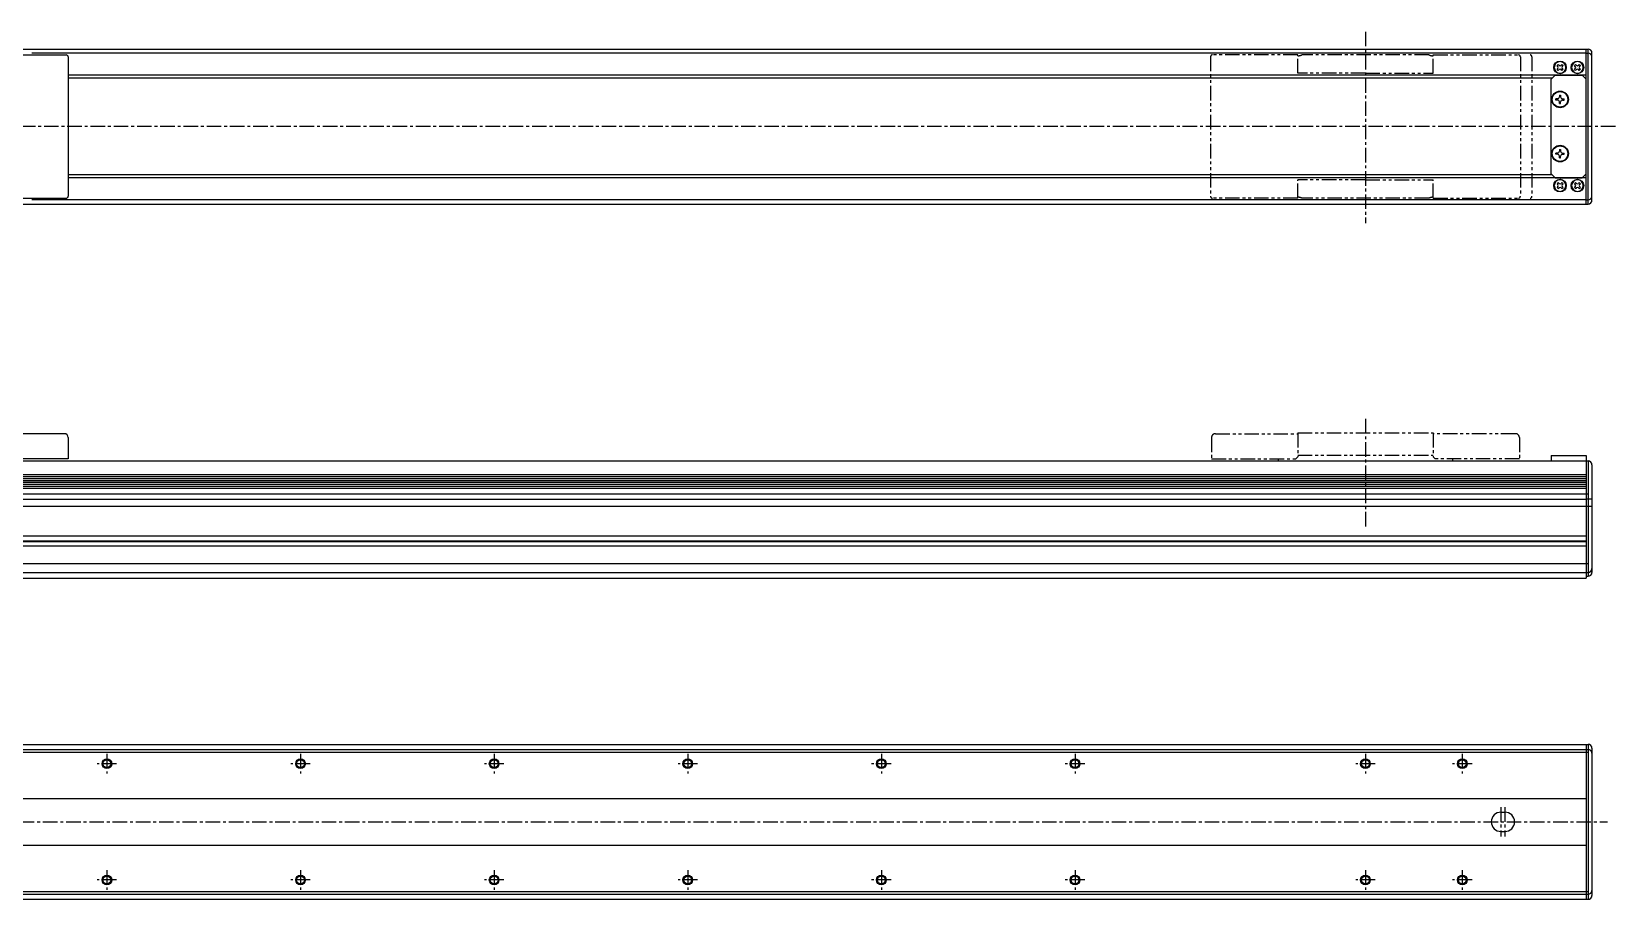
# Model space of a CAD drawing. Extents: x -684 to 608, y -82 to 438.
# Drawn here: x -210 to 608, y -10 to 438 of the extents above; entities that cross this region are included whole.
import ezdxf

# ---------------------------------------------------------------- set-up
doc = ezdxf.new("R2010")
doc.units = 0
for name, pattern in [('CENTER', [12, 7.5, -1.5, 1.5, -1.5]), ('CONTINOUS', [0]), ('PHANTOM', [15, 7.5, -1.5, 1.5, -1.5, 1.5, -1.5])]:
    doc.linetypes.add(name, pattern=pattern)
doc.layers.get('0').update_dxf_attribs({"linetype": 'CONTINUOUS'})
doc.layers.add('CENTER', color=1, linetype='CENTER')

msp = doc.modelspace()

# ---------------------------------------------------------------- linework, layer by layer
at = {"color": 7, "linetype": 'CONTINOUS'}
for p, q in [((-506.96, 429.02), (594.04, 429.02)), ((-235.96, 426.02), (-191.96, 426.02)), ((593.04, 426.95), (-209.81, 426.95)), ((593.04, 349.02), (593.04, 429.02)), ((593.04, 426.95), (594.04, 426.95)), ((594.04, 349.02), (594.04, 429.02)), ((596.04, 351.02), (596.04, 427.02)), ((-190.96, 425.02), (-190.96, 353.02)), ((578, 420.46), (578.61, 421.06)), ((578.42, 420.05), (578, 420.46)), ((578, 418.59), (578.42, 419)), ((578.61, 417.99), (578, 418.59)), ((578.61, 421.06), (579.02, 420.65)), ((579.02, 418.4), (578.61, 417.99)), ((580.07, 420.65), (580.48, 421.06)), ((580.48, 417.99), (580.07, 418.4)), ((580.48, 421.06), (581.08, 420.46)), ((581.08, 418.59), (580.48, 417.99)), ((581.08, 420.46), (580.67, 420.05)), ((580.67, 419), (581.08, 418.59)), ((587, 420.46), (587.61, 421.06)), ((587.42, 420.05), (587, 420.46)), ((587, 418.59), (587.42, 419)), ((587.61, 417.99), (587, 418.59)), ((587.61, 421.06), (588.02, 420.65)), ((588.02, 418.4), (587.61, 417.99)), ((589.07, 420.65), (589.48, 421.06)), ((589.48, 417.99), (589.07, 418.4)), ((589.48, 421.06), (590.08, 420.46)), ((590.08, 418.59), (589.48, 417.99)), ((590.08, 420.46), (589.67, 420.05)), ((589.67, 419), (590.08, 418.59)), ((593.04, 415.52), (-190.96, 415.52)), ((575.54, 414.02), (-190.96, 414.02)), ((575.04, 413.52), (577.04, 415.52)), ((575.04, 364.52), (575.04, 413.52)), ((577.04, 415.52), (591.04, 415.52)), ((593.04, 413.52), (591.04, 415.52)), ((593.04, 364.52), (593.04, 413.52)), ((577.34, 402.71), (577.34, 403.34)), ((578.29, 403.34), (577.34, 403.34)), ((578.29, 402.71), (577.34, 402.71)), ((579.23, 405.22), (579.23, 404.28)), ((579.23, 405.22), (579.86, 405.22)), ((579.23, 400.82), (579.23, 401.77)), ((579.23, 400.82), (579.86, 400.82)), ((579.86, 405.22), (579.86, 404.28)), ((579.86, 400.82), (579.86, 401.77)), ((580.8, 403.34), (581.74, 403.34)), ((580.8, 402.71), (581.74, 402.71)), ((581.74, 402.71), (581.74, 403.34)), ((579.23, 377.22), (579.23, 376.28)), ((579.23, 377.22), (579.86, 377.22)), ((579.86, 377.22), (579.86, 376.28)), ((577.34, 374.71), (577.34, 375.34)), ((578.29, 375.34), (577.34, 375.34)), ((578.29, 374.71), (577.34, 374.71)), ((579.23, 372.82), (579.23, 373.77)), ((579.23, 372.82), (579.86, 372.82)), ((579.86, 372.82), (579.86, 373.77)), ((580.8, 375.34), (581.74, 375.34)), ((580.8, 374.71), (581.74, 374.71)), ((581.74, 374.71), (581.74, 375.34)), ((575.54, 364.02), (-190.96, 364.02)), ((593.04, 362.52), (-190.96, 362.52)), ((577.04, 362.52), (575.04, 364.52)), ((577.04, 362.52), (591.04, 362.52)), ((578.61, 360.06), (578, 359.46)), ((579.02, 359.65), (578.61, 360.06)), ((580.48, 360.06), (580.07, 359.65)), ((581.08, 359.46), (580.48, 360.06)), ((587.61, 360.06), (587, 359.46)), ((588.02, 359.65), (587.61, 360.06)), ((589.48, 360.06), (589.07, 359.65)), ((590.08, 359.46), (589.48, 360.06)), ((591.04, 362.52), (593.04, 364.52)), ((-235.96, 352.02), (-191.96, 352.02)), ((578, 359.46), (578.42, 359.05)), ((578.42, 358), (578, 357.59)), ((578, 357.59), (578.61, 356.99)), ((578.61, 356.99), (579.02, 357.4)), ((580.07, 357.4), (580.48, 356.99)), ((580.48, 356.99), (581.08, 357.59)), ((580.67, 359.05), (581.08, 359.46)), ((581.08, 357.59), (580.67, 358)), ((587, 359.46), (587.42, 359.05)), ((587.42, 358), (587, 357.59)), ((587, 357.59), (587.61, 356.99)), ((587.61, 356.99), (588.02, 357.4)), ((589.07, 357.4), (589.48, 356.99)), ((589.48, 356.99), (590.08, 357.59)), ((589.67, 359.05), (590.08, 359.46)), ((590.08, 357.59), (589.67, 358)), ((-506.96, 349.02), (594.04, 349.02)), ((593.04, 351.1), (-209.81, 351.1)), ((593.04, 351.1), (594.04, 351.1)), ((-192.96, 230.45), (-235.96, 230.45)), ((-190.96, 228.45), (-190.96, 217.45)), ((-506.96, 216.35), (594.04, 216.35)), ((-190.96, 217.45), (-234.96, 217.45)), ((575.04, 219.25), (593.04, 219.25)), ((575.04, 219.25), (575.04, 216.35)), ((593.04, 219.25), (593.04, 216.35)), ((593.04, 216.35), (593.04, 155.85)), ((594.04, 216.35), (594.04, 156.85)), ((596.04, 214.35), (596.04, 158.85)), ((-505.96, 209.33), (593.04, 209.33)), ((-505.96, 208.33), (593.04, 208.33)), ((-505.96, 207.34), (593.04, 207.34)), ((-505.96, 206.35), (593.04, 206.35)), ((-505.96, 205.36), (593.04, 205.36)), ((-506.96, 199.46), (594.04, 199.46)), ((-505.96, 204.36), (593.04, 204.36)), ((-505.96, 203.37), (593.04, 203.37)), ((-505.96, 202.38), (593.04, 202.38)), ((-505.96, 196.6), (593.04, 196.6)), ((593.04, 196.75), (596.04, 196.75)), ((-505.96, 193.1), (593.04, 193.1)), ((593.04, 192.95), (596.04, 192.95)), ((-508.96, 177.68), (593.04, 177.68)), ((-508.96, 172.61), (593.04, 172.61)), ((-505.96, 175.15), (593.04, 175.15)), ((-505.96, 174.85), (593.04, 174.85)), ((-506.96, 163.35), (594.04, 163.35)), ((-506.96, 158.85), (594.04, 158.85)), ((-505.96, 155.85), (593.04, 155.85)), ((593.04, 156.85), (594.04, 156.85)), ((-506.96, 70.06), (594.04, 70.06)), ((-506.96, 67.46), (594.04, 67.46)), ((-506.96, 66.06), (594.04, 66.06)), ((593.04, 70.06), (593.04, -9.94)), ((594.04, 70.06), (594.04, -9.94)), ((596.04, 68.06), (596.04, -7.94)), ((-505.96, 42.06), (593.04, 42.06)), ((549.04, 35.06), (551.04, 35.06)), ((549.04, 25.06), (551.04, 25.06)), ((-505.96, 18.06), (593.04, 18.06)), ((-506.96, -5.94), (594.04, -5.94)), ((-506.96, -7.34), (594.04, -7.34)), ((-506.96, -9.94), (594.04, -9.94))]:
    msp.add_line(p, q, dxfattribs=at)
at = {"color": 3, "linetype": 'PHANTOM'}
for p, q in [((444.04, 426.02), (400.04, 426.02)), ((444.04, 416.52), (444.04, 426.02)), ((511.86, 426.02), (446.22, 426.02)), ((514.04, 426.02), (558.04, 426.02)), ((514.04, 416.52), (514.04, 426.02)), ((399.04, 425.02), (399.04, 353.02)), ((559.04, 425.02), (559.04, 353.02)), ((565.04, 425.02), (565.04, 353.02)), ((479.04, 416.52), (444.04, 416.52)), ((479.04, 416.52), (514.04, 416.52)), ((479.04, 361.52), (444.04, 361.52)), ((444.04, 352.02), (444.04, 361.52)), ((479.04, 361.52), (514.04, 361.52)), ((514.04, 352.02), (514.04, 361.52)), ((444.04, 352.02), (400.04, 352.02)), ((511.86, 352.02), (446.22, 352.02)), ((514.04, 352.02), (558.04, 352.02)), ((401.54, 230.45), (444.04, 230.45)), ((444.04, 230.85), (514.04, 230.85)), ((444.04, 230.85), (444.04, 218.45)), ((514.04, 230.85), (514.04, 218.45)), ((556.54, 230.45), (514.04, 230.45)), ((399.54, 228.45), (399.54, 217.45)), ((558.54, 228.45), (558.54, 217.45)), ((399.54, 217.45), (443.04, 217.45)), ((434.04, 217.45), (434.04, 216.35)), ((443.04, 217.45), (444.04, 218.45)), ((444.04, 219.38), (514.04, 219.38)), ((515.04, 217.45), (514.04, 218.45)), ((558.54, 217.45), (515.04, 217.45)), ((524.04, 217.45), (524.04, 216.35))]:
    msp.add_line(p, q, dxfattribs=at)
at = {"color": 7, "linetype": 'CONTINOUS'}
for centre, radius in [((579.54, 419.52), 3.25), ((588.54, 419.52), 3.25), ((579.54, 403.02), 4.3), ((579.54, 403.02), 4), ((579.54, 375.02), 4.3), ((579.54, 375.02), 4), ((579.54, 358.52), 3.25), ((588.54, 358.52), 3.25), ((-170.96, 60.06), 2.5), ((-170.96, 60.06), 2), ((-70.96, 60.06), 2.5), ((-70.96, 60.06), 2), ((29.04, 60.06), 2.5), ((29.04, 60.06), 2), ((129.04, 60.06), 2.5), ((129.04, 60.06), 2), ((229.04, 60.06), 2.5), ((229.04, 60.06), 2), ((329.04, 60.06), 2.5), ((329.04, 60.06), 2), ((479.04, 60.06), 2.5), ((479.04, 60.06), 2), ((529.04, 60.06), 2.5), ((529.04, 60.06), 2), ((-170.96, 0.06), 2.5), ((-170.96, 0.06), 2), ((-70.96, 0.06), 2.5), ((-70.96, 0.06), 2), ((29.04, 0.06), 2.5), ((29.04, 0.06), 2), ((129.04, 0.06), 2.5), ((129.04, 0.06), 2), ((229.04, 0.06), 2.5), ((229.04, 0.06), 2), ((329.04, 0.06), 2.5), ((329.04, 0.06), 2), ((479.04, 0.06), 2.5), ((479.04, 0.06), 2), ((529.04, 0.06), 2.5), ((529.04, 0.06), 2)]:
    msp.add_circle(centre, radius, dxfattribs=at)
for centre, radius, start, end in [((-191.96, 425.02), 1, 0, 90), ((594.04, 427.02), 2, 0, 90), ((594.04, 424.95), 2, 0, 90), ((579.54, 419.52), 3, 0.00029, 0), ((577.89, 419.52), 0.742, 315, 44.99994), ((579.54, 421.17), 0.742, 225, 314.99996), ((579.54, 417.87), 0.742, 44.99997, 134.99995), ((581.19, 419.52), 0.742, 134.99996, 224.99995), ((588.54, 419.52), 3, 0.00029, 0), ((586.89, 419.52), 0.742, 315, 44.99994), ((588.54, 421.17), 0.742, 225, 314.99996), ((588.54, 417.87), 0.742, 44.99997, 134.99995), ((590.19, 419.52), 0.742, 134.99996, 224.99995), ((578.29, 404.28), 0.94, 269.99996, 0), ((578.29, 401.77), 0.94, 0.00003, 90.00006), ((580.8, 404.28), 0.94, 179.99998, 270.00002), ((580.8, 401.77), 0.94, 90.00001, 180.00005), ((578.29, 376.28), 0.94, 269.99996, 0), ((580.8, 376.28), 0.94, 179.99998, 270.00002), ((578.29, 373.77), 0.94, 0.00003, 90.00006), ((580.8, 373.77), 0.94, 90.00001, 180.00005), ((579.54, 358.52), 3, 0, 359.99971), ((588.54, 358.52), 3, 0, 359.99971), ((-191.96, 353.02), 1, 270, 0), ((577.89, 358.52), 0.742, 315.00006, 45), ((579.54, 360.17), 0.742, 225.00005, 315.00003), ((579.54, 356.87), 0.742, 45.00004, 135), ((581.19, 358.52), 0.742, 135.00005, 225.00004), ((586.89, 358.52), 0.742, 315.00006, 45), ((588.54, 360.17), 0.742, 225.00005, 315.00003), ((588.54, 356.87), 0.742, 45.00004, 135), ((590.19, 358.52), 0.742, 135.00005, 225.00004), ((594.04, 353.1), 2, 270, 0), ((594.04, 351.02), 2, 270, 0), ((-192.96, 228.45), 2, 0, 90), ((594.04, 214.35), 2, 0, 90), ((594.04, 160.85), 2, 270, 0), ((594.04, 158.85), 2, 270, 0), ((594.04, 68.06), 2, 0, 90), ((594.04, 65.46), 2, 0, 90), ((549.04, 30.06), 5, 90, 270), ((551.04, 30.06), 5, 270, 90), ((594.04, -5.34), 2, 270, 0), ((594.04, -7.94), 2, 270, 0)]:
    msp.add_arc(centre, radius, start, end, dxfattribs=at)
at = {"color": 3, "linetype": 'PHANTOM'}
for centre, radius, start, end in [((400.04, 425.02), 1, 90, 180), ((444.04, 430.52), 5, 270, 295.84193), ((514.04, 430.52), 5, 244.15807, 270), ((558.04, 425.02), 1, 0, 90), ((564.04, 425.02), 1, 0, 90), ((400.04, 353.02), 1, 180, 270), ((444.04, 347.52), 5, 64.15807, 90), ((514.04, 347.52), 5, 90, 115.84193), ((558.04, 353.02), 1, 270, 0), ((564.04, 353.02), 1, 270, 0), ((401.54, 228.45), 2, 90, 180), ((556.54, 228.45), 2, 0, 90)]:
    msp.add_arc(centre, radius, start, end, dxfattribs=at)
at = {"layer": 'CENTER', "color": 1, "linetype": 'CENTER'}
for p, q in [((479.04, 437.98), (479.04, 339.2)), ((608.1, 389.02), (-546.14, 389.02)), ((479.04, 238.05), (479.04, 181.47)), ((-165.92, 60.06), (-176, 60.06)), ((-170.96, 65.1), (-170.96, 55.02)), ((-65.92, 60.06), (-76, 60.06)), ((-70.96, 65.1), (-70.96, 55.02)), ((34.08, 60.06), (24, 60.06)), ((29.04, 65.1), (29.04, 55.02)), ((134.08, 60.06), (124, 60.06)), ((129.04, 65.1), (129.04, 55.02)), ((234.08, 60.06), (224, 60.06)), ((229.04, 65.1), (229.04, 55.02)), ((334.08, 60.06), (324, 60.06)), ((329.04, 65.1), (329.04, 55.02)), ((484.08, 60.06), (474, 60.06)), ((479.04, 65.1), (479.04, 55.02)), ((534.08, 60.06), (524, 60.06)), ((529.04, 65.1), (529.04, 55.02)), ((549.04, 37.6), (549.04, 22.52)), ((551.04, 37.6), (551.04, 22.52)), ((-551.99, 30.06), (603.97, 30.06)), ((-165.92, 0.06), (-176, 0.06)), ((-170.96, 5.1), (-170.96, -4.98)), ((-65.92, 0.06), (-76, 0.06)), ((-70.96, 5.1), (-70.96, -4.98)), ((34.08, 0.06), (24, 0.06)), ((29.04, 5.1), (29.04, -4.98)), ((134.08, 0.06), (124, 0.06)), ((129.04, 5.1), (129.04, -4.98)), ((234.08, 0.06), (224, 0.06)), ((229.04, 5.1), (229.04, -4.98)), ((334.08, 0.06), (324, 0.06)), ((329.04, 5.1), (329.04, -4.98)), ((484.08, 0.06), (474, 0.06)), ((479.04, 5.1), (479.04, -4.98)), ((534.08, 0.06), (524, 0.06)), ((529.04, 5.1), (529.04, -4.98))]:
    msp.add_line(p, q, dxfattribs=at)

doc.saveas('drawing.dxf')
